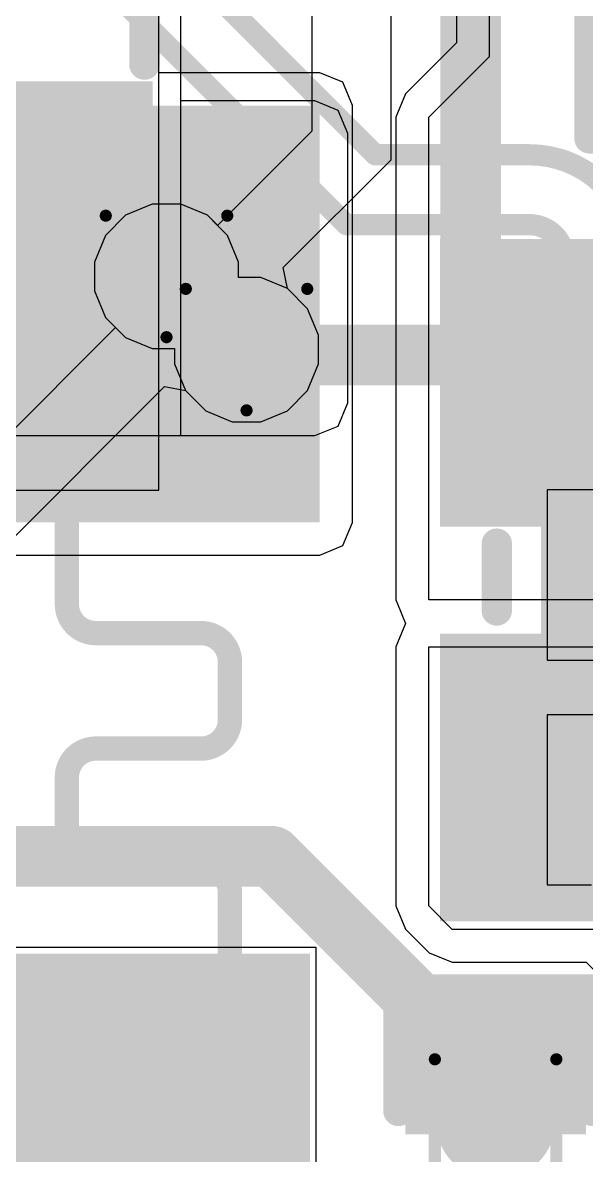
# Model space of a CAD drawing. Header units: inches. Extents: x -6 to 284, y -12 to 154.
# Drawn here: x 32.189 to 34.547, y 3.397 to 8.132 of the extents above; entities that cross this region are included whole.
import ezdxf

# ---------------------------------------------------------------- set-up
doc = ezdxf.new("R2010")
doc.units = ezdxf.units.IN
for name, color, linetype in [('Bottom Layer', 5, 'Continuous'), ('Bottom Overlay', 54, 'Continuous'), ('Bottom Paste', 16, 'Continuous'), ('Bottom Solder', 6, 'Continuous'), ('Drill Drawing', 1, 'Continuous'), ('GND-1', 16, 'Continuous'), ('GND-2', 90, 'Continuous'), ('GND-3', 216, 'Continuous'), ('GND-4', 54, 'Continuous'), ('PWR-1', 156, 'Continuous'), ('PWR-2', 130, 'Continuous'), ('Signal L1', 76, 'Continuous'), ('Signal L2', 6, 'Continuous'), ('Top Layer', 1, 'Continuous'), ('Top Overlay', 2, 'Continuous'), ('Top Paste', 8, 'Continuous'), ('Top Solder', 216, 'Continuous'), ('Via Holes', 16, 'Continuous')]:
    doc.layers.add(name, color=color, linetype=linetype)

# ---------------------------------------------------------------- blocks, each defined once
blk = doc.blocks.new('SMD3215_2P_B_124')
at = {"layer": 'Bottom Layer'}
for points in [[(-1.75, 0.9), (-0.75, 0.9), (-0.75, -0.9), (-1.75, -0.9)], [(0.75, 0.9), (1.75, 0.9), (1.75, -0.9), (0.75, -0.9)]]:
    blk.add_hatch(color=5, dxfattribs=at).paths.add_polyline_path(points)
at = {"layer": 'Bottom Paste'}
for points in [[(-1.75, 0.9), (-0.75, 0.9), (-0.75, -0.9), (-1.75, -0.9)], [(0.75, 0.9), (1.75, 0.9), (1.75, -0.9), (0.75, -0.9)]]:
    blk.add_hatch(color=16, dxfattribs=at).paths.add_polyline_path(points)
at = {"layer": 'Bottom Solder'}
for points in [[(-1.8516, 1.0016), (-0.6484, 1.0016), (-0.6484, -1.0016), (-1.8516, -1.0016)], [(0.6484, 1.0016), (1.8516, 1.0016), (1.8516, -1.0016), (0.6484, -1.0016)]]:
    blk.add_hatch(color=6, dxfattribs=at).paths.add_polyline_path(points)
at = {"layer": 'Bottom Overlay'}
for points in [[(-0.5588, 0.8128, 0.127, 0.127, 0), (0.5588, 0.8128, 0.127, 0.127, 0)], [(-0.5588, -0.8128, 0.127, 0.127, 0), (0.5588, -0.8128, 0.127, 0.127, 0)]]:
    blk.add_lwpolyline(points, format="xyseb", dxfattribs=at)
for points in [[(-0.5905, 0.8128, 0.0635, 0.0635, 1), (-0.5271, 0.8128, 0.0635, 0.0635, 1)], [(0.5271, 0.8128, 0.0635, 0.0635, 1), (0.5905, 0.8128, 0.0635, 0.0635, 1)], [(-0.5905, -0.8128, 0.0635, 0.0635, 1), (-0.5271, -0.8128, 0.0635, 0.0635, 1)], [(0.5271, -0.8128, 0.0635, 0.0635, 1), (0.5905, -0.8128, 0.0635, 0.0635, 1)]]:
    blk.add_lwpolyline(points, format="xyseb", close=True, dxfattribs=at)
blk = doc.blocks.new('AP6275S__125')
at = {"layer": 'Top Layer'}
blk.add_hatch(color=1, dxfattribs=at).paths.add_polyline_path([(6.1, -5.6275), (6.1, -6.7525), (5.6, -6.7525), (5.6, -5.6275)])
at = {"layer": 'Top Paste'}
blk.add_hatch(color=8, dxfattribs=at).paths.add_polyline_path([(6.1, -5.6275), (6.1, -6.7525), (5.6, -6.7525), (5.6, -5.6275)])
at = {"layer": 'Top Solder'}
blk.add_hatch(color=216, dxfattribs=at).paths.add_polyline_path([(6.2016, -5.5259), (6.2016, -6.8541), (5.4984, -6.8541), (5.4984, -5.5259)])
at = {"layer": 'Top Overlay'}
for points in [[(7.5184, -6.5532, 0.254, 0.254, 0), (7.5184, -4.9784, 0.254, 0.254, 0)], [(6.4008, -6.5532, 0.254, 0.254, 0), (7.5184, -6.5532, 0.254, 0.254, 0)]]:
    blk.add_lwpolyline(points, format="xyseb", dxfattribs=at)
for points in [[(6.3373, -6.5532, 0.127, 0.127, 1), (6.4643, -6.5532, 0.127, 0.127, 1)], [(7.4549, -6.5532, 0.127, 0.127, 1), (7.5819, -6.5532, 0.127, 0.127, 1)], [(7.4549, -6.5532, 0.127, 0.127, 1), (7.5819, -6.5532, 0.127, 0.127, 1)]]:
    blk.add_lwpolyline(points, format="xyseb", close=True, dxfattribs=at)
blk = doc.blocks.new('R___0402_232')
at = {"layer": 'Top Layer'}
for points in [[(-0.6985, -0.3175), (-0.6985, 0.3175), (-0.2413, 0.3175), (-0.2413, -0.3175)], [(0.2413, -0.3175), (0.2413, 0.3175), (0.6985, 0.3175), (0.6985, -0.3175)]]:
    blk.add_hatch(color=1, dxfattribs=at).paths.add_polyline_path(points)
at = {"layer": 'Top Paste'}
for points in [[(-0.6985, -0.3175), (-0.6985, 0.3175), (-0.2413, 0.3175), (-0.2413, -0.3175)], [(0.2413, -0.3175), (0.2413, 0.3175), (0.6985, 0.3175), (0.6985, -0.3175)]]:
    blk.add_hatch(color=8, dxfattribs=at).paths.add_polyline_path(points)
at = {"layer": 'Top Solder'}
for points in [[(-0.7535, -0.3725), (-0.7535, 0.3725), (-0.1863, 0.3725), (-0.1863, -0.3725)], [(0.1863, -0.3725), (0.1863, 0.3725), (0.7535, 0.3725), (0.7535, -0.3725)]]:
    blk.add_hatch(color=216, dxfattribs=at).paths.add_polyline_path(points)
at = {"layer": 'Top Overlay'}
for points in [[(-0.7874, 0.4064, 0.127, 0.127, 0), (0.7874, 0.4064, 0.127, 0.127, 0)], [(-0.7874, 0.4064, 0.127, 0.127, 0), (-0.7874, -0.4064, 0.127, 0.127, 0)], [(0.7874, 0.4064, 0.127, 0.127, 0), (0.7874, -0.4064, 0.127, 0.127, 0)], [(-0.7874, -0.4064, 0.127, 0.127, 0), (0.7874, -0.4064, 0.127, 0.127, 0)], [(-0.8128, -0.4318, 0.00323, 0.00323, 0), (0.8128, -0.4318, 0.00323, 0.00323, 0)]]:
    blk.add_lwpolyline(points, format="xyseb", dxfattribs=at)
for points in [[(-0.8191, 0.4064, 0.0635, 0.0635, 1), (-0.7556, 0.4064, 0.0635, 0.0635, 1)], [(-0.8191, 0.4064, 0.0635, 0.0635, 1), (-0.7556, 0.4064, 0.0635, 0.0635, 1)], [(0.7556, 0.4064, 0.0635, 0.0635, 1), (0.8191, 0.4064, 0.0635, 0.0635, 1)], [(0.7556, 0.4064, 0.0635, 0.0635, 1), (0.8191, 0.4064, 0.0635, 0.0635, 1)], [(-0.8191, -0.4064, 0.0635, 0.0635, 1), (-0.7556, -0.4064, 0.0635, 0.0635, 1)], [(-0.8191, -0.4064, 0.0635, 0.0635, 1), (-0.7556, -0.4064, 0.0635, 0.0635, 1)], [(0.7556, -0.4064, 0.0635, 0.0635, 1), (0.8191, -0.4064, 0.0635, 0.0635, 1)], [(0.7556, -0.4064, 0.0635, 0.0635, 1), (0.8191, -0.4064, 0.0635, 0.0635, 1)], [(-0.8136, -0.4318, 0.00161, 0.00161, 1), (-0.812, -0.4318, 0.00161, 0.00161, 1)], [(0.812, -0.4318, 0.00161, 0.00161, 1), (0.8136, -0.4318, 0.00161, 0.00161, 1)]]:
    blk.add_lwpolyline(points, format="xyseb", close=True, dxfattribs=at)
blk = doc.blocks.new('IND_0806_B_244')
at = {"layer": 'Bottom Layer'}
for points in [[(-1.325, 1), (-0.325, 1), (-0.325, -1), (-1.325, -1)], [(0.325, 1), (1.325, 1), (1.325, -1), (0.325, -1)]]:
    blk.add_hatch(color=5, dxfattribs=at).paths.add_polyline_path(points)
at = {"layer": 'Bottom Paste'}
for points in [[(-1.325, 1), (-0.325, 1), (-0.325, -1), (-1.325, -1)], [(0.325, 1), (1.325, 1), (1.325, -1), (0.325, -1)]]:
    blk.add_hatch(color=16, dxfattribs=at).paths.add_polyline_path(points)
at = {"layer": 'Bottom Solder'}
for points in [[(-1.4266, 1.1016), (-0.2234, 1.1016), (-0.2234, -1.1016), (-1.4266, -1.1016)], [(0.2234, 1.1016), (1.4266, 1.1016), (1.4266, -1.1016), (0.2234, -1.1016)]]:
    blk.add_hatch(color=6, dxfattribs=at).paths.add_polyline_path(points)
at = {"layer": 'Bottom Overlay'}
for points in [[(-0.127, 0.8636, 0.127, 0.127, 0), (0.1524, 0.8636, 0.127, 0.127, 0)], [(-0.127, -0.8636, 0.127, 0.127, 0), (0.1524, -0.8636, 0.127, 0.127, 0)]]:
    blk.add_lwpolyline(points, format="xyseb", dxfattribs=at)
for points in [[(-0.1588, 0.8636, 0.0635, 0.0635, 1), (-0.0952, 0.8636, 0.0635, 0.0635, 1)], [(0.1206, 0.8636, 0.0635, 0.0635, 1), (0.1842, 0.8636, 0.0635, 0.0635, 1)], [(-0.1588, -0.8636, 0.0635, 0.0635, 1), (-0.0952, -0.8636, 0.0635, 0.0635, 1)], [(0.1206, -0.8636, 0.0635, 0.0635, 1), (0.1842, -0.8636, 0.0635, 0.0635, 1)]]:
    blk.add_lwpolyline(points, format="xyseb", close=True, dxfattribs=at)
blk = doc.blocks.new('I________1008_B_248')
at = {"layer": 'Bottom Layer'}
for points in [[(-1.25, 1), (-0.4, 1), (-0.4, -1), (-1.25, -1)], [(0.4, 1), (1.25, 1), (1.25, -1), (0.4, -1)]]:
    blk.add_hatch(color=5, dxfattribs=at).paths.add_polyline_path(points)
at = {"layer": 'Bottom Paste'}
for points in [[(-1.25, 1), (-0.4, 1), (-0.4, -1), (-1.25, -1)], [(0.4, 1), (1.25, 1), (1.25, -1), (0.4, -1)]]:
    blk.add_hatch(color=16, dxfattribs=at).paths.add_polyline_path(points)
at = {"layer": 'Bottom Solder'}
for points in [[(-1.3516, 1.1016), (-0.2984, 1.1016), (-0.2984, -1.1016), (-1.3516, -1.1016)], [(0.2984, 1.1016), (1.3516, 1.1016), (1.3516, -1.1016), (0.2984, -1.1016)]]:
    blk.add_hatch(color=6, dxfattribs=at).paths.add_polyline_path(points)
at = {"layer": 'Bottom Overlay'}
for points in [[(-0.2286, 1.0668, 0.127, 0.127, 0), (0.2286, 1.0668, 0.127, 0.127, 0)], [(-0.2286, -1.0668, 0.127, 0.127, 0), (0.2286, -1.0668, 0.127, 0.127, 0)]]:
    blk.add_lwpolyline(points, format="xyseb", dxfattribs=at)
for points in [[(-0.2604, 1.0668, 0.0635, 0.0635, 1), (-0.1968, 1.0668, 0.0635, 0.0635, 1)], [(0.1968, 1.0668, 0.0635, 0.0635, 1), (0.2604, 1.0668, 0.0635, 0.0635, 1)], [(-0.2604, -1.0668, 0.0635, 0.0635, 1), (-0.1968, -1.0668, 0.0635, 0.0635, 1)], [(0.1968, -1.0668, 0.0635, 0.0635, 1), (0.2604, -1.0668, 0.0635, 0.0635, 1)]]:
    blk.add_lwpolyline(points, format="xyseb", close=True, dxfattribs=at)
blk = doc.blocks.new('C___0603_B_430')
at = {"layer": 'Bottom Layer'}
for points in [[(-1.143, -0.4445), (-1.143, 0.4445), (-0.381, 0.4445), (-0.381, -0.4445)], [(0.381, -0.4445), (0.381, 0.4445), (1.143, 0.4445), (1.143, -0.4445)]]:
    blk.add_hatch(color=5, dxfattribs=at).paths.add_polyline_path(points)
at = {"layer": 'Bottom Paste'}
for points in [[(-1.143, -0.4445), (-1.143, 0.4445), (-0.381, 0.4445), (-0.381, -0.4445)], [(0.381, -0.4445), (0.381, 0.4445), (1.143, 0.4445), (1.143, -0.4445)]]:
    blk.add_hatch(color=16, dxfattribs=at).paths.add_polyline_path(points)
at = {"layer": 'Bottom Solder'}
for points in [[(-1.203, -0.5045), (-1.203, 0.5045), (-0.321, 0.5045), (-0.321, -0.5045)], [(0.321, -0.5045), (0.321, 0.5045), (1.203, 0.5045), (1.203, -0.5045)]]:
    blk.add_hatch(color=6, dxfattribs=at).paths.add_polyline_path(points)
at = {"layer": 'Bottom Overlay'}
for points in [[(-1.2446, 0.5334, 0.127, 0.127, 0), (-1.2446, -0.5334, 0.127, 0.127, 0)], [(-0.4572, 0.5334, 0.127, 0.127, 0), (-1.2446, 0.5334, 0.127, 0.127, 0)], [(1.2446, 0.5334, 0.127, 0.127, 0), (0.4572, 0.5334, 0.127, 0.127, 0)], [(1.2446, 0.5334, 0.127, 0.127, 0), (1.2446, -0.5334, 0.127, 0.127, 0)], [(-0.4572, -0.5334, 0.127, 0.127, 0), (-1.2446, -0.5334, 0.127, 0.127, 0)], [(1.2446, -0.5334, 0.127, 0.127, 0), (0.4572, -0.5334, 0.127, 0.127, 0)]]:
    blk.add_lwpolyline(points, format="xyseb", dxfattribs=at)
for points in [[(-1.2764, 0.5334, 0.0635, 0.0635, 1), (-1.2128, 0.5334, 0.0635, 0.0635, 1)], [(-1.2764, 0.5334, 0.0635, 0.0635, 1), (-1.2128, 0.5334, 0.0635, 0.0635, 1)], [(-0.4889, 0.5334, 0.0635, 0.0635, 1), (-0.4254, 0.5334, 0.0635, 0.0635, 1)], [(0.4254, 0.5334, 0.0635, 0.0635, 1), (0.4889, 0.5334, 0.0635, 0.0635, 1)], [(1.2128, 0.5334, 0.0635, 0.0635, 1), (1.2764, 0.5334, 0.0635, 0.0635, 1)], [(1.2128, 0.5334, 0.0635, 0.0635, 1), (1.2764, 0.5334, 0.0635, 0.0635, 1)], [(-1.2764, -0.5334, 0.0635, 0.0635, 1), (-1.2128, -0.5334, 0.0635, 0.0635, 1)], [(-1.2764, -0.5334, 0.0635, 0.0635, 1), (-1.2128, -0.5334, 0.0635, 0.0635, 1)], [(-0.4889, -0.5334, 0.0635, 0.0635, 1), (-0.4254, -0.5334, 0.0635, 0.0635, 1)], [(0.4254, -0.5334, 0.0635, 0.0635, 1), (0.4889, -0.5334, 0.0635, 0.0635, 1)], [(1.2128, -0.5334, 0.0635, 0.0635, 1), (1.2764, -0.5334, 0.0635, 0.0635, 1)], [(1.2128, -0.5334, 0.0635, 0.0635, 1), (1.2764, -0.5334, 0.0635, 0.0635, 1)]]:
    blk.add_lwpolyline(points, format="xyseb", close=True, dxfattribs=at)
blk = doc.blocks.new('C___0402_B_462')
at = {"layer": 'Bottom Layer'}
for points in [[(-0.2413, 0.3175), (-0.2413, -0.3175), (-0.6985, -0.3175), (-0.6985, 0.3175)], [(0.6985, 0.3175), (0.6985, -0.3175), (0.2413, -0.3175), (0.2413, 0.3175)]]:
    blk.add_hatch(color=5, dxfattribs=at).paths.add_polyline_path(points)
at = {"layer": 'Bottom Paste'}
for points in [[(-0.2413, 0.3175), (-0.2413, -0.3175), (-0.6985, -0.3175), (-0.6985, 0.3175)], [(0.6985, 0.3175), (0.6985, -0.3175), (0.2413, -0.3175), (0.2413, 0.3175)]]:
    blk.add_hatch(color=16, dxfattribs=at).paths.add_polyline_path(points)
at = {"layer": 'Bottom Solder'}
for points in [[(-0.1813, 0.3775), (-0.1813, -0.3775), (-0.7585, -0.3775), (-0.7585, 0.3775)], [(0.7585, 0.3775), (0.7585, -0.3775), (0.1813, -0.3775), (0.1813, 0.3775)]]:
    blk.add_hatch(color=6, dxfattribs=at).paths.add_polyline_path(points)
at = {"layer": 'Bottom Overlay'}
for points in [[(-0.2794, 0.4064, 0.127, 0.127, 0), (-0.7874, 0.4064, 0.127, 0.127, 0)], [(-0.7874, -0.4064, 0.127, 0.127, 0), (-0.7874, 0.4064, 0.127, 0.127, 0)], [(0.7874, 0.4064, 0.127, 0.127, 0), (0.2794, 0.4064, 0.127, 0.127, 0)], [(0.7874, -0.4064, 0.127, 0.127, 0), (0.7874, 0.4064, 0.127, 0.127, 0)], [(-0.2794, -0.4064, 0.127, 0.127, 0), (-0.7874, -0.4064, 0.127, 0.127, 0)], [(0.7874, -0.4064, 0.127, 0.127, 0), (0.2794, -0.4064, 0.127, 0.127, 0)]]:
    blk.add_lwpolyline(points, format="xyseb", dxfattribs=at)
for points in [[(-0.8191, 0.4064, 0.0635, 0.0635, 1), (-0.7556, 0.4064, 0.0635, 0.0635, 1)], [(-0.8191, 0.4064, 0.0635, 0.0635, 1), (-0.7556, 0.4064, 0.0635, 0.0635, 1)], [(-0.3111, 0.4064, 0.0635, 0.0635, 1), (-0.2477, 0.4064, 0.0635, 0.0635, 1)], [(0.2477, 0.4064, 0.0635, 0.0635, 1), (0.3111, 0.4064, 0.0635, 0.0635, 1)], [(0.7556, 0.4064, 0.0635, 0.0635, 1), (0.8191, 0.4064, 0.0635, 0.0635, 1)], [(0.7556, 0.4064, 0.0635, 0.0635, 1), (0.8191, 0.4064, 0.0635, 0.0635, 1)], [(-0.8191, -0.4064, 0.0635, 0.0635, 1), (-0.7556, -0.4064, 0.0635, 0.0635, 1)], [(-0.8191, -0.4064, 0.0635, 0.0635, 1), (-0.7556, -0.4064, 0.0635, 0.0635, 1)], [(-0.3111, -0.4064, 0.0635, 0.0635, 1), (-0.2477, -0.4064, 0.0635, 0.0635, 1)], [(0.2477, -0.4064, 0.0635, 0.0635, 1), (0.3111, -0.4064, 0.0635, 0.0635, 1)], [(0.7556, -0.4064, 0.0635, 0.0635, 1), (0.8191, -0.4064, 0.0635, 0.0635, 1)], [(0.7556, -0.4064, 0.0635, 0.0635, 1), (0.8191, -0.4064, 0.0635, 0.0635, 1)]]:
    blk.add_lwpolyline(points, format="xyseb", close=True, dxfattribs=at)

msp = doc.modelspace()

# ---------------------------------------------------------------- hatches: boundary and pattern name
at = {"layer": 'Bottom Layer'}
for points in [[(30.6321, 6.9349), (32.7921, 6.9349), (32.7921, 7.7849), (30.6321, 7.7849)], [(30.6321, 6.0425), (33.4319, 6.0425), (33.4319, 7.7849), (30.6321, 7.7849)]]:
    msp.add_hatch(color=5, dxfattribs=at).paths.add_polyline_path(points)
h = msp.add_hatch(color=5, dxfattribs=at)
edge = h.paths.add_edge_path()
edge.add_arc((32.7912, 7.0706), 0.2, 0, 360)
h = msp.add_hatch(color=5, dxfattribs=at)
edge = h.paths.add_edge_path()
edge.add_arc((33.1259, 6.7646), 0.2, 0, 360)
h = msp.add_hatch(color=5, dxfattribs=at)
edge = h.paths.add_edge_path()
edge.add_arc((34.1677, 3.544), 0.15, 0, 360)
at = {"layer": 'Bottom Solder'}
h = msp.add_hatch(color=6, dxfattribs=at)
edge = h.paths.add_edge_path()
edge.add_arc((34.1677, 3.544), 0.2516, 0, 360)
at = {"layer": 'GND-1'}
h = msp.add_hatch(color=16, dxfattribs=at)
edge = h.paths.add_edge_path()
edge.add_arc((32.7912, 7.0706), 0.2, 0, 360)
h = msp.add_hatch(color=16, dxfattribs=at)
edge = h.paths.add_edge_path()
edge.add_arc((33.1259, 6.7646), 0.2, 0, 360)
at = {"layer": 'GND-2'}
h = msp.add_hatch(color=90, dxfattribs=at)
edge = h.paths.add_edge_path()
edge.add_arc((32.7912, 7.0706), 0.2, 0, 360)
h = msp.add_hatch(color=90, dxfattribs=at)
edge = h.paths.add_edge_path()
edge.add_arc((33.1259, 6.7646), 0.2, 0, 360)
at = {"layer": 'GND-3'}
h = msp.add_hatch(color=216, dxfattribs=at)
edge = h.paths.add_edge_path()
edge.add_arc((32.7912, 7.0706), 0.2, 0, 360)
h = msp.add_hatch(color=216, dxfattribs=at)
edge = h.paths.add_edge_path()
edge.add_arc((33.1259, 6.7646), 0.2, 0, 360)
at = {"layer": 'GND-4'}
h = msp.add_hatch(color=54, dxfattribs=at)
edge = h.paths.add_edge_path()
edge.add_arc((32.7912, 7.0706), 0.2, 0, 360)
h = msp.add_hatch(color=54, dxfattribs=at)
edge = h.paths.add_edge_path()
edge.add_arc((33.1259, 6.7646), 0.2, 0, 360)
h = msp.add_hatch(color=54, dxfattribs=at)
edge = h.paths.add_edge_path()
edge.add_arc((34.1677, 3.544), 0.15, 0, 360)
at = {"layer": 'PWR-1'}
h = msp.add_hatch(color=156, dxfattribs=at)
edge = h.paths.add_edge_path()
edge.add_arc((32.7912, 7.0706), 0.2, 0, 360)
h = msp.add_hatch(color=156, dxfattribs=at)
edge = h.paths.add_edge_path()
edge.add_arc((33.1259, 6.7646), 0.2, 0, 360)
at = {"layer": 'PWR-2'}
h = msp.add_hatch(color=130, dxfattribs=at)
edge = h.paths.add_edge_path()
edge.add_arc((32.7912, 7.0706), 0.2, 0, 360)
h = msp.add_hatch(color=130, dxfattribs=at)
edge = h.paths.add_edge_path()
edge.add_arc((33.1259, 6.7646), 0.2, 0, 360)
at = {"layer": 'Signal L1'}
h = msp.add_hatch(color=76, dxfattribs=at)
edge = h.paths.add_edge_path()
edge.add_arc((32.7912, 7.0706), 0.2, 0, 360)
h = msp.add_hatch(color=76, dxfattribs=at)
edge = h.paths.add_edge_path()
edge.add_arc((33.1259, 6.7646), 0.2, 0, 360)
at = {"layer": 'Signal L2'}
h = msp.add_hatch(color=6, dxfattribs=at)
edge = h.paths.add_edge_path()
edge.add_arc((32.7912, 7.0706), 0.2, 0, 360)
h = msp.add_hatch(color=6, dxfattribs=at)
edge = h.paths.add_edge_path()
edge.add_arc((33.1259, 6.7646), 0.2, 0, 360)
h = msp.add_hatch(color=6, dxfattribs=at)
edge = h.paths.add_edge_path()
edge.add_arc((34.1677, 3.544), 0.15, 0, 360)
at = {"layer": 'Top Layer'}
msp.add_hatch(color=1, dxfattribs=at).paths.add_polyline_path([(32.1454, 6.5426), (33.412, 6.5426), (33.412, 7.6676), (32.1454, 7.6676)])
h = msp.add_hatch(color=1, dxfattribs=at)
edge = h.paths.add_edge_path()
edge.add_arc((32.7912, 7.0706), 0.2, 0, 360)
h = msp.add_hatch(color=1, dxfattribs=at)
edge = h.paths.add_edge_path()
edge.add_arc((33.1259, 6.7646), 0.2, 0, 360)
at = {"layer": 'Via Holes'}
h = msp.add_hatch(color=7, dxfattribs=at)
edge = h.paths.add_edge_path()
edge.add_arc((32.7912, 7.0706), 0.1, 0, 360)
h = msp.add_hatch(color=7, dxfattribs=at)
edge = h.paths.add_edge_path()
edge.add_arc((33.1259, 6.7646), 0.1, 0, 360)
h = msp.add_hatch(color=7, dxfattribs=at)
edge = h.paths.add_edge_path()
edge.add_arc((34.1677, 3.544), 0.075, 0, 360)

# ---------------------------------------------------------------- linework, layer by layer
at = {"layer": 'Bottom Layer'}
for p, q in [((34.0048, 10.7873), (34.0048, 8.0472)), ((34.1423, 7.9903), (34.1423, 10.7873)), ((32.7591, 6.1772), (32.7591, 10.7059)), ((32.7591, 7.9224), (32.7591, 8.3715)), ((34.0048, 8.0472), (33.7911, 7.8335)), ((33.8883, 7.7363), (34.1423, 7.9903)), ((33.4319, 7.9224), (32.7591, 7.9224)), ((33.5291, 7.8821), (33.4319, 7.9224)), ((33.5693, 7.7849), (33.5291, 7.8821)), ((33.7911, 7.8335), (33.7508, 7.7363)), ((33.5693, 6.0425), (33.5693, 7.7849)), ((33.7508, 7.7363), (33.7508, 7.7363)), ((33.7508, 7.7363), (33.7508, 5.7181)), ((33.8883, 5.7181), (33.8883, 7.7363)), ((24.9546, 6.1772), (32.7591, 6.1772)), ((33.5291, 5.9453), (33.5693, 6.0425)), ((33.4319, 5.9051), (33.5291, 5.9453)), ((30.6321, 5.9051), (33.4319, 5.9051)), ((33.7508, 5.7181), (33.7573, 5.7023)), ((33.7573, 5.7023), (33.7909, 5.6204)), ((36.0313, 5.7181), (33.8883, 5.7181)), ((33.7909, 5.6204), (33.7573, 5.5386)), ((33.7573, 5.5386), (33.7508, 5.5228)), ((33.7508, 5.5228), (33.7508, 4.4392)), ((33.8883, 4.4392), (33.8883, 5.5228)), ((33.8883, 5.5228), (36.0313, 5.5228)), ((33.7508, 4.4392), (33.7508, 4.4392)), ((33.7508, 4.4392), (33.7911, 4.342)), ((33.9866, 4.3409), (33.8883, 4.4392)), ((33.7911, 4.342), (33.7911, 4.342)), ((33.7911, 4.342), (33.8894, 4.2437)), ((34.6032, 4.3409), (33.9866, 4.3409)), ((33.4167, 4.2653), (31.3627, 4.2653)), ((33.4167, 3.029), (33.4167, 4.2653)), ((33.8894, 4.2437), (33.9866, 4.2034)), ((33.9866, 4.2034), (33.9866, 4.2034)), ((33.9866, 4.2034), (34.5462, 4.2034)), ((34.5462, 4.2034), (34.7211, 4.0285))]:
    msp.add_line(p, q, dxfattribs=at)
for points in [[(32.0593, 7.3599, 0.1778, 0.1778, 0), (32.3954, 7.0238, 0.1778, 0.1778, 0)], [(31.3915, 4.6462, 0.254, 0.254, 0), (33.2329, 4.6462, 0.254, 0.254, 0)], [(33.2329, 4.6462, 0.254, 0.254, 0), (34.0049, 3.8742, 0.254, 0.254, 0)], [(34.0049, 3.8742, 0.254, 0.254, 0), (34.1677, 3.7726, 0.254, 0.254, 0)], [(32.3897, 3.0734, 0.1778, 0.1778, 0), (32.3897, 3.6256, 0.1778, 0.1778, 0)]]:
    msp.add_lwpolyline(points, format="xyseb", dxfattribs=at)
for points in [[(32.351, 7.0238, 0.0889, 0.0889, 1), (32.4399, 7.0238, 0.0889, 0.0889, 1)], [(33.1694, 4.6462, 0.127, 0.127, 1), (33.2964, 4.6462, 0.127, 0.127, 1)], [(33.1694, 4.6462, 0.127, 0.127, 1), (33.2964, 4.6462, 0.127, 0.127, 1)], [(33.9414, 3.8742, 0.127, 0.127, 1), (34.0684, 3.8742, 0.127, 0.127, 1)], [(33.9414, 3.8742, 0.127, 0.127, 1), (34.0684, 3.8742, 0.127, 0.127, 1)], [(34.1042, 3.7726, 0.127, 0.127, 1), (34.2312, 3.7726, 0.127, 0.127, 1)], [(32.3452, 3.6256, 0.0889, 0.0889, 1), (32.4341, 3.6256, 0.0889, 0.0889, 1)]]:
    msp.add_lwpolyline(points, format="xyseb", close=True, dxfattribs=at)
at = {"layer": 'Drill Drawing'}
for points in [[(32.5372, 7.3246, 0.0508, 0.0508, 0), (33.0452, 7.3246, 0.0508, 0.0508, 0)], [(32.5372, 7.3246, 0.0508, 0.0508, 0), (32.7912, 6.8166, 0.0508, 0.0508, 0)], [(32.7912, 6.8166, 0.0508, 0.0508, 0), (33.0452, 7.3246, 0.0508, 0.0508, 0)], [(32.8719, 7.0186, 0.0508, 0.0508, 0), (33.3799, 7.0186, 0.0508, 0.0508, 0)], [(32.8719, 7.0186, 0.0508, 0.0508, 0), (33.1259, 6.5106, 0.0508, 0.0508, 0)], [(33.1259, 6.5106, 0.0508, 0.0508, 0), (33.3799, 7.0186, 0.0508, 0.0508, 0)], [(33.9137, 3.798, 0.0508, 0.0508, 0), (34.4217, 3.798, 0.0508, 0.0508, 0)], [(33.9137, 3.29, 0.0508, 0.0508, 0), (33.9137, 3.798, 0.0508, 0.0508, 0)], [(34.4217, 3.29, 0.0508, 0.0508, 0), (34.4217, 3.798, 0.0508, 0.0508, 0)]]:
    msp.add_lwpolyline(points, format="xyseb", dxfattribs=at)
for points in [[(32.5245, 7.3246, 0.0254, 0.0254, 1), (32.5499, 7.3246, 0.0254, 0.0254, 1)], [(32.5245, 7.3246, 0.0254, 0.0254, 1), (32.5499, 7.3246, 0.0254, 0.0254, 1)], [(33.0325, 7.3246, 0.0254, 0.0254, 1), (33.0579, 7.3246, 0.0254, 0.0254, 1)], [(33.0325, 7.3246, 0.0254, 0.0254, 1), (33.0579, 7.3246, 0.0254, 0.0254, 1)], [(32.8592, 7.0186, 0.0254, 0.0254, 1), (32.8846, 7.0186, 0.0254, 0.0254, 1)], [(32.8592, 7.0186, 0.0254, 0.0254, 1), (32.8846, 7.0186, 0.0254, 0.0254, 1)], [(33.3672, 7.0186, 0.0254, 0.0254, 1), (33.3926, 7.0186, 0.0254, 0.0254, 1)], [(33.3672, 7.0186, 0.0254, 0.0254, 1), (33.3926, 7.0186, 0.0254, 0.0254, 1)], [(32.7785, 6.8166, 0.0254, 0.0254, 1), (32.8039, 6.8166, 0.0254, 0.0254, 1)], [(32.7785, 6.8166, 0.0254, 0.0254, 1), (32.8039, 6.8166, 0.0254, 0.0254, 1)], [(33.1132, 6.5106, 0.0254, 0.0254, 1), (33.1386, 6.5106, 0.0254, 0.0254, 1)], [(33.1132, 6.5106, 0.0254, 0.0254, 1), (33.1386, 6.5106, 0.0254, 0.0254, 1)], [(33.901, 3.798, 0.0254, 0.0254, 1), (33.9264, 3.798, 0.0254, 0.0254, 1)], [(33.901, 3.798, 0.0254, 0.0254, 1), (33.9264, 3.798, 0.0254, 0.0254, 1)], [(34.409, 3.798, 0.0254, 0.0254, 1), (34.4344, 3.798, 0.0254, 0.0254, 1)], [(34.409, 3.798, 0.0254, 0.0254, 1), (34.4344, 3.798, 0.0254, 0.0254, 1)]]:
    msp.add_lwpolyline(points, format="xyseb", close=True, dxfattribs=at)
at = {"layer": 'GND-1'}
for p, q in [((32.7312, 7.3722), (32.6203, 7.3263)), ((32.8512, 7.3722), (32.7312, 7.3722)), ((32.962, 7.3263), (32.8512, 7.3722)), ((32.6203, 7.3263), (32.5355, 7.2414)), ((33.0469, 7.2414), (32.962, 7.3263)), ((32.5355, 7.2414), (32.4896, 7.1306)), ((33.0928, 7.1306), (33.0469, 7.2414)), ((32.4896, 7.1306), (32.4896, 7.0106)), ((33.0928, 7.0662), (33.0928, 7.1306)), ((33.1859, 7.0662), (33.0928, 7.0662)), ((33.2968, 7.0203), (33.1859, 7.0662)), ((32.4896, 7.0106), (32.5355, 6.8997)), ((33.3816, 6.9355), (33.2968, 7.0203)), ((33.4275, 6.8246), (33.3816, 6.9355)), ((32.5355, 6.8997), (32.6203, 6.8149)), ((33.4275, 6.7047), (33.4275, 6.8246)), ((32.6203, 6.8149), (32.7312, 6.769)), ((32.7312, 6.769), (32.8243, 6.769)), ((32.8243, 6.769), (32.8243, 6.7047)), ((32.8243, 6.7047), (32.8703, 6.5938)), ((33.3816, 6.5938), (33.4275, 6.7047)), ((32.8703, 6.5938), (32.9551, 6.509)), ((33.2968, 6.509), (33.3816, 6.5938)), ((32.9551, 6.509), (33.0659, 6.4631)), ((33.1859, 6.4631), (33.2968, 6.509)), ((33.0659, 6.4631), (33.1859, 6.4631))]:
    msp.add_line(p, q, dxfattribs=at)
at = {"layer": 'GND-2'}
for p, q in [((32.7312, 7.3722), (32.6203, 7.3263)), ((32.8512, 7.3722), (32.7312, 7.3722)), ((32.962, 7.3263), (32.8512, 7.3722)), ((32.6203, 7.3263), (32.5355, 7.2414)), ((33.0469, 7.2414), (32.962, 7.3263)), ((32.5355, 7.2414), (32.4896, 7.1306)), ((33.0928, 7.1306), (33.0469, 7.2414)), ((32.4896, 7.1306), (32.4896, 7.0106)), ((33.0928, 7.0662), (33.0928, 7.1306)), ((33.1859, 7.0662), (33.0928, 7.0662)), ((33.2968, 7.0203), (33.1859, 7.0662)), ((32.4896, 7.0106), (32.5355, 6.8997)), ((33.3816, 6.9355), (33.2968, 7.0203)), ((33.4275, 6.8246), (33.3816, 6.9355)), ((32.5355, 6.8997), (32.6203, 6.8149)), ((33.4275, 6.7047), (33.4275, 6.8246)), ((32.6203, 6.8149), (32.7312, 6.769)), ((32.7312, 6.769), (32.8243, 6.769)), ((32.8243, 6.769), (32.8243, 6.7047)), ((32.8243, 6.7047), (32.8703, 6.5938)), ((33.3816, 6.5938), (33.4275, 6.7047)), ((32.8703, 6.5938), (32.9551, 6.509)), ((33.2968, 6.509), (33.3816, 6.5938)), ((32.9551, 6.509), (33.0659, 6.4631)), ((33.1859, 6.4631), (33.2968, 6.509)), ((33.0659, 6.4631), (33.1859, 6.4631))]:
    msp.add_line(p, q, dxfattribs=at)
at = {"layer": 'GND-3'}
for p, q in [((32.7312, 7.3722), (32.6203, 7.3263)), ((32.8512, 7.3722), (32.7312, 7.3722)), ((32.962, 7.3263), (32.8512, 7.3722)), ((32.6203, 7.3263), (32.5355, 7.2414)), ((33.0469, 7.2414), (32.962, 7.3263)), ((32.5355, 7.2414), (32.4896, 7.1306)), ((33.0928, 7.1306), (33.0469, 7.2414)), ((32.4896, 7.1306), (32.4896, 7.0106)), ((33.0928, 7.0662), (33.0928, 7.1306)), ((33.1859, 7.0662), (33.0928, 7.0662)), ((33.2968, 7.0203), (33.1859, 7.0662)), ((32.4896, 7.0106), (32.5355, 6.8997)), ((33.3816, 6.9355), (33.2968, 7.0203)), ((33.4275, 6.8246), (33.3816, 6.9355)), ((32.5355, 6.8997), (32.6203, 6.8149)), ((33.4275, 6.7047), (33.4275, 6.8246)), ((32.6203, 6.8149), (32.7312, 6.769)), ((32.7312, 6.769), (32.8243, 6.769)), ((32.8243, 6.769), (32.8243, 6.7047)), ((32.8243, 6.7047), (32.8703, 6.5938)), ((33.3816, 6.5938), (33.4275, 6.7047)), ((32.8703, 6.5938), (32.9551, 6.509)), ((33.2968, 6.509), (33.3816, 6.5938)), ((32.9551, 6.509), (33.0659, 6.4631)), ((33.1859, 6.4631), (33.2968, 6.509)), ((33.0659, 6.4631), (33.1859, 6.4631))]:
    msp.add_line(p, q, dxfattribs=at)
at = {"layer": 'GND-4'}
for p, q in [((32.7312, 7.3722), (32.6203, 7.3263)), ((32.8512, 7.3722), (32.7312, 7.3722)), ((32.962, 7.3263), (32.8512, 7.3722)), ((32.6203, 7.3263), (32.5355, 7.2414)), ((33.0469, 7.2414), (32.962, 7.3263)), ((32.5355, 7.2414), (32.4896, 7.1306)), ((33.0928, 7.1306), (33.0469, 7.2414)), ((32.4896, 7.1306), (32.4896, 7.0106)), ((33.0928, 7.0662), (33.0928, 7.1306)), ((33.1859, 7.0662), (33.0928, 7.0662)), ((33.2968, 7.0203), (33.1859, 7.0662)), ((32.4896, 7.0106), (32.5355, 6.8997)), ((33.3816, 6.9355), (33.2968, 7.0203)), ((33.4275, 6.8246), (33.3816, 6.9355)), ((32.5355, 6.8997), (32.6203, 6.8149)), ((33.4275, 6.7047), (33.4275, 6.8246)), ((32.6203, 6.8149), (32.7312, 6.769)), ((32.7312, 6.769), (32.8243, 6.769)), ((32.8243, 6.769), (32.8243, 6.7047)), ((32.8243, 6.7047), (32.8703, 6.5938)), ((33.3816, 6.5938), (33.4275, 6.7047)), ((32.8703, 6.5938), (32.9551, 6.509)), ((33.2968, 6.509), (33.3816, 6.5938)), ((32.9551, 6.509), (33.0659, 6.4631)), ((33.1859, 6.4631), (33.2968, 6.509)), ((33.0659, 6.4631), (33.1859, 6.4631))]:
    msp.add_line(p, q, dxfattribs=at)
at = {"layer": 'PWR-1'}
for p, q in [((33.3991, 19.246), (33.3991, 7.6785)), ((33.7304, 7.5584), (33.7304, 15.291)), ((33.3991, 7.6785), (33.0045, 7.2839)), ((33.2795, 7.1074), (33.7304, 7.5584)), ((32.7312, 7.3722), (32.6203, 7.3263)), ((32.8512, 7.3722), (32.7312, 7.3722)), ((32.962, 7.3263), (32.8512, 7.3722)), ((32.6203, 7.3263), (32.5355, 7.2414)), ((33.0045, 7.2839), (32.962, 7.3263)), ((32.5355, 7.2414), (32.4896, 7.1306)), ((32.4896, 7.1306), (32.4896, 7.0106)), ((33.2968, 7.0203), (33.2795, 7.1074)), ((32.4896, 7.0106), (32.5355, 6.8997)), ((33.3816, 6.9355), (33.2968, 7.0203)), ((33.4275, 6.8246), (33.3816, 6.9355)), ((32.5355, 6.8997), (32.5779, 6.8573)), ((32.5779, 6.8573), (30.085, 4.3644)), ((33.4275, 6.7047), (33.4275, 6.8246)), ((33.3816, 6.5938), (33.4275, 6.7047)), ((30.2011, 4.0291), (32.7831, 6.6111)), ((32.7831, 6.6111), (32.8703, 6.5938)), ((32.8703, 6.5938), (32.9551, 6.509)), ((33.2968, 6.509), (33.3816, 6.5938)), ((32.9551, 6.509), (33.0659, 6.4631)), ((33.1859, 6.4631), (33.2968, 6.509)), ((33.0659, 6.4631), (33.1859, 6.4631))]:
    msp.add_line(p, q, dxfattribs=at)
at = {"layer": 'PWR-2'}
for p, q in [((32.7312, 7.3722), (32.6203, 7.3263)), ((32.8512, 7.3722), (32.7312, 7.3722)), ((32.962, 7.3263), (32.8512, 7.3722)), ((32.6203, 7.3263), (32.5355, 7.2414)), ((33.0469, 7.2414), (32.962, 7.3263)), ((32.5355, 7.2414), (32.4896, 7.1306)), ((33.0928, 7.1306), (33.0469, 7.2414)), ((32.4896, 7.1306), (32.4896, 7.0106)), ((33.0928, 7.0662), (33.0928, 7.1306)), ((33.1859, 7.0662), (33.0928, 7.0662)), ((33.2968, 7.0203), (33.1859, 7.0662)), ((32.4896, 7.0106), (32.5355, 6.8997)), ((33.3816, 6.9355), (33.2968, 7.0203)), ((33.4275, 6.8246), (33.3816, 6.9355)), ((32.5355, 6.8997), (32.6203, 6.8149)), ((33.4275, 6.7047), (33.4275, 6.8246)), ((32.6203, 6.8149), (32.7312, 6.769)), ((32.7312, 6.769), (32.8243, 6.769)), ((32.8243, 6.769), (32.8243, 6.7047)), ((32.8243, 6.7047), (32.8703, 6.5938)), ((33.3816, 6.5938), (33.4275, 6.7047)), ((32.8703, 6.5938), (32.9551, 6.509)), ((33.2968, 6.509), (33.3816, 6.5938)), ((32.9551, 6.509), (33.0659, 6.4631)), ((33.1859, 6.4631), (33.2968, 6.509)), ((33.0659, 6.4631), (33.1859, 6.4631))]:
    msp.add_line(p, q, dxfattribs=at)
at = {"layer": 'Signal L1'}
for points in [[(29.1597, 11.6711, 0.0889, 0.0889, 0), (33.5437, 7.2872, 0.0889, 0.0889, 0)], [(31.7697, 9.4742, 0.0889, 0.0889, 0), (33.6647, 7.5793, 0.0889, 0.0889, 0)], [(30.8992, 8.313, 0.1016, 0.1016, 0), (32.3745, 6.8376, 0.1016, 0.1016, 0)], [(33.6647, 7.5793, 0.0889, 0.0889, 0), (34.3093, 7.5793, 0.0889, 0.0889, 0)], [(34.3093, 7.5793, 0.0889, 0.0889, -0.414214), (34.7475, 7.1411, 0.0889, 0.0889, 0)], [(33.5437, 7.2872, 0.0889, 0.0889, 0), (34.3093, 7.2872, 0.0889, 0.0889, 0)], [(34.3093, 7.2872, 0.0889, 0.0889, -0.414214), (34.4554, 7.1411, 0.0889, 0.0889, 0)], [(34.4554, 6.9112, 0.0889, 0.0889, 0), (34.4554, 7.1411, 0.0889, 0.0889, 0)], [(34.8935, 6.4731, 0.0889, 0.0889, -0.414214), (34.4554, 6.9112, 0.0889, 0.0889, 0)], [(32.3745, 5.7511, 0.1016, 0.1016, 0), (32.3745, 6.8376, 0.1016, 0.1016, 0)], [(32.3745, 5.7002, 0.1016, 0.1016, 0), (32.3745, 5.7511, 0.1016, 0.1016, 0)], [(32.4952, 5.5796, 0.1016, 0.1016, -0.414214), (32.3745, 5.7002, 0.1016, 0.1016, 0)], [(32.4952, 5.5796, 0.1016, 0.1016, 0), (32.9359, 5.5796, 0.1016, 0.1016, 0)], [(32.9359, 5.5796, 0.1016, 0.1016, -0.414214), (33.0566, 5.4589, 0.1016, 0.1016, 0)], [(33.0566, 5.2176, 0.1016, 0.1016, 0), (33.0566, 5.4589, 0.1016, 0.1016, 0)], [(33.0566, 5.2176, 0.1016, 0.1016, -0.414214), (32.9359, 5.097, 0.1016, 0.1016, 0)], [(32.3744, 4.9763, 0.1016, 0.1016, -0.414214), (32.4951, 5.097, 0.1016, 0.1016, 0)], [(32.4951, 5.097, 0.1016, 0.1016, 0), (32.9359, 5.097, 0.1016, 0.1016, 0)], [(32.3744, 4.735, 0.1016, 0.1016, 0), (32.3744, 4.9763, 0.1016, 0.1016, 0)], [(32.4951, 4.6144, 0.1016, 0.1016, -0.414214), (32.3744, 4.735, 0.1016, 0.1016, 0)], [(32.4951, 4.6144, 0.1016, 0.1016, 0), (32.9359, 4.6144, 0.1016, 0.1016, 0)], [(32.9359, 4.6144, 0.1016, 0.1016, -0.414214), (33.0566, 4.4937, 0.1016, 0.1016, 0)], [(33.0566, 4.2524, 0.1016, 0.1016, 0), (33.0566, 4.4937, 0.1016, 0.1016, 0)], [(33.0566, 4.2524, 0.1016, 0.1016, -0.414214), (32.9359, 4.1318, 0.1016, 0.1016, 0)], [(32.3744, 4.0111, 0.1016, 0.1016, -0.414214), (32.4951, 4.1318, 0.1016, 0.1016, 0)], [(32.4951, 4.1318, 0.1016, 0.1016, 0), (32.9359, 4.1318, 0.1016, 0.1016, 0)], [(32.3744, 3.7698, 0.1016, 0.1016, 0), (32.3744, 4.0111, 0.1016, 0.1016, 0)], [(32.4951, 3.6492, 0.1016, 0.1016, -0.414214), (32.3744, 3.7698, 0.1016, 0.1016, 0)], [(32.4951, 3.6492, 0.1016, 0.1016, 0), (32.9359, 3.6492, 0.1016, 0.1016, 0)], [(32.9359, 3.6492, 0.1016, 0.1016, -0.414214), (33.0566, 3.5285, 0.1016, 0.1016, 0)], [(33.0566, 3.2872, 0.1016, 0.1016, 0), (33.0566, 3.5285, 0.1016, 0.1016, 0)]]:
    msp.add_lwpolyline(points, format="xyseb", dxfattribs=at)
for points in [[(33.6424, 7.5793, 0.0445, 0.0445, 1), (33.6869, 7.5793, 0.0445, 0.0445, 1)], [(33.6424, 7.5793, 0.0445, 0.0445, 1), (33.6869, 7.5793, 0.0445, 0.0445, 1)], [(34.2871, 7.5793, 0.0445, 0.0445, 1), (34.3315, 7.5793, 0.0445, 0.0445, 1)], [(34.2871, 7.5793, 0.0445, 0.0445, 1), (34.3315, 7.5793, 0.0445, 0.0445, 1)], [(33.5214, 7.2872, 0.0445, 0.0445, 1), (33.5659, 7.2872, 0.0445, 0.0445, 1)], [(33.5214, 7.2872, 0.0445, 0.0445, 1), (33.5659, 7.2872, 0.0445, 0.0445, 1)], [(34.2871, 7.2872, 0.0445, 0.0445, 1), (34.3315, 7.2872, 0.0445, 0.0445, 1)], [(34.2871, 7.2872, 0.0445, 0.0445, 1), (34.3315, 7.2872, 0.0445, 0.0445, 1)], [(34.4331, 7.1411, 0.0445, 0.0445, 1), (34.4776, 7.1411, 0.0445, 0.0445, 1)], [(34.4331, 7.1411, 0.0445, 0.0445, 1), (34.4776, 7.1411, 0.0445, 0.0445, 1)], [(34.4331, 6.9112, 0.0445, 0.0445, 1), (34.4776, 6.9112, 0.0445, 0.0445, 1)], [(34.4331, 6.9112, 0.0445, 0.0445, 1), (34.4776, 6.9112, 0.0445, 0.0445, 1)], [(32.3491, 6.8376, 0.0508, 0.0508, 1), (32.3999, 6.8376, 0.0508, 0.0508, 1)], [(32.3491, 6.8376, 0.0508, 0.0508, 1), (32.3999, 6.8376, 0.0508, 0.0508, 1)], [(32.3491, 5.7511, 0.0508, 0.0508, 1), (32.3999, 5.7511, 0.0508, 0.0508, 1)], [(32.3491, 5.7511, 0.0508, 0.0508, 1), (32.3999, 5.7511, 0.0508, 0.0508, 1)], [(32.3491, 5.7002, 0.0508, 0.0508, 1), (32.3999, 5.7002, 0.0508, 0.0508, 1)], [(32.3491, 5.7002, 0.0508, 0.0508, 1), (32.3999, 5.7002, 0.0508, 0.0508, 1)], [(32.4698, 5.5796, 0.0508, 0.0508, 1), (32.5206, 5.5796, 0.0508, 0.0508, 1)], [(32.4698, 5.5796, 0.0508, 0.0508, 1), (32.5206, 5.5796, 0.0508, 0.0508, 1)], [(32.9105, 5.5796, 0.0508, 0.0508, 1), (32.9613, 5.5796, 0.0508, 0.0508, 1)], [(32.9105, 5.5796, 0.0508, 0.0508, 1), (32.9613, 5.5796, 0.0508, 0.0508, 1)], [(33.0312, 5.4589, 0.0508, 0.0508, 1), (33.082, 5.4589, 0.0508, 0.0508, 1)], [(33.0312, 5.4589, 0.0508, 0.0508, 1), (33.082, 5.4589, 0.0508, 0.0508, 1)], [(33.0312, 5.2176, 0.0508, 0.0508, 1), (33.082, 5.2176, 0.0508, 0.0508, 1)], [(33.0312, 5.2176, 0.0508, 0.0508, 1), (33.082, 5.2176, 0.0508, 0.0508, 1)], [(32.4697, 5.097, 0.0508, 0.0508, 1), (32.5205, 5.097, 0.0508, 0.0508, 1)], [(32.4697, 5.097, 0.0508, 0.0508, 1), (32.5205, 5.097, 0.0508, 0.0508, 1)], [(32.9105, 5.097, 0.0508, 0.0508, 1), (32.9613, 5.097, 0.0508, 0.0508, 1)], [(32.9105, 5.097, 0.0508, 0.0508, 1), (32.9613, 5.097, 0.0508, 0.0508, 1)], [(32.349, 4.9763, 0.0508, 0.0508, 1), (32.3998, 4.9763, 0.0508, 0.0508, 1)], [(32.349, 4.9763, 0.0508, 0.0508, 1), (32.3998, 4.9763, 0.0508, 0.0508, 1)], [(32.349, 4.735, 0.0508, 0.0508, 1), (32.3998, 4.735, 0.0508, 0.0508, 1)], [(32.349, 4.735, 0.0508, 0.0508, 1), (32.3998, 4.735, 0.0508, 0.0508, 1)], [(32.4697, 4.6144, 0.0508, 0.0508, 1), (32.5205, 4.6144, 0.0508, 0.0508, 1)], [(32.4697, 4.6144, 0.0508, 0.0508, 1), (32.5205, 4.6144, 0.0508, 0.0508, 1)], [(32.9105, 4.6144, 0.0508, 0.0508, 1), (32.9613, 4.6144, 0.0508, 0.0508, 1)], [(32.9105, 4.6144, 0.0508, 0.0508, 1), (32.9613, 4.6144, 0.0508, 0.0508, 1)], [(33.0312, 4.4937, 0.0508, 0.0508, 1), (33.082, 4.4937, 0.0508, 0.0508, 1)], [(33.0312, 4.4937, 0.0508, 0.0508, 1), (33.082, 4.4937, 0.0508, 0.0508, 1)], [(33.0312, 4.2524, 0.0508, 0.0508, 1), (33.082, 4.2524, 0.0508, 0.0508, 1)], [(33.0312, 4.2524, 0.0508, 0.0508, 1), (33.082, 4.2524, 0.0508, 0.0508, 1)], [(32.4697, 4.1318, 0.0508, 0.0508, 1), (32.5205, 4.1318, 0.0508, 0.0508, 1)], [(32.4697, 4.1318, 0.0508, 0.0508, 1), (32.5205, 4.1318, 0.0508, 0.0508, 1)], [(32.9105, 4.1318, 0.0508, 0.0508, 1), (32.9613, 4.1318, 0.0508, 0.0508, 1)], [(32.9105, 4.1318, 0.0508, 0.0508, 1), (32.9613, 4.1318, 0.0508, 0.0508, 1)], [(32.349, 4.0111, 0.0508, 0.0508, 1), (32.3998, 4.0111, 0.0508, 0.0508, 1)], [(32.349, 4.0111, 0.0508, 0.0508, 1), (32.3998, 4.0111, 0.0508, 0.0508, 1)], [(32.349, 3.7698, 0.0508, 0.0508, 1), (32.3998, 3.7698, 0.0508, 0.0508, 1)], [(32.349, 3.7698, 0.0508, 0.0508, 1), (32.3998, 3.7698, 0.0508, 0.0508, 1)], [(32.4697, 3.6492, 0.0508, 0.0508, 1), (32.5205, 3.6492, 0.0508, 0.0508, 1)], [(32.4697, 3.6492, 0.0508, 0.0508, 1), (32.5205, 3.6492, 0.0508, 0.0508, 1)], [(32.9105, 3.6492, 0.0508, 0.0508, 1), (32.9613, 3.6492, 0.0508, 0.0508, 1)], [(32.9105, 3.6492, 0.0508, 0.0508, 1), (32.9613, 3.6492, 0.0508, 0.0508, 1)], [(33.0312, 3.5285, 0.0508, 0.0508, 1), (33.082, 3.5285, 0.0508, 0.0508, 1)], [(33.0312, 3.5285, 0.0508, 0.0508, 1), (33.082, 3.5285, 0.0508, 0.0508, 1)]]:
    msp.add_lwpolyline(points, format="xyseb", close=True, dxfattribs=at)
at = {"layer": 'Top Layer'}
for p, q in [((32.8512, 6.4051), (32.8512, 9.6381)), ((32.8512, 7.805), (32.8512, 8.2251)), ((33.412, 7.805), (32.8512, 7.805)), ((33.5092, 7.7648), (33.412, 7.805)), ((33.5495, 7.6676), (33.5092, 7.7648)), ((33.5495, 6.5426), (33.5495, 7.6676)), ((33.5092, 6.4454), (33.5495, 6.5426)), ((33.412, 6.4051), (33.5092, 6.4454)), ((31.9205, 6.4051), (32.8512, 6.4051)), ((31.9205, 6.4051), (33.412, 6.4051)), ((35.2724, 6.178), (34.3834, 6.178)), ((34.3834, 6.178), (34.3834, 5.4668)), ((34.3834, 5.4668), (35.2724, 5.4668)), ((35.2724, 5.2382), (34.3834, 5.2382)), ((34.3834, 5.2382), (34.3834, 4.527)), ((34.3834, 4.527), (34.569, 4.527))]:
    msp.add_line(p, q, dxfattribs=at)

# ---------------------------------------------------------------- block references
msp.add_blockref('AP6275S__125', (26.5454, 13.2951))
for name, p, rotation in [('I________1008_B_248', (31.6321, 8.1849), 90), ('C___0603_B_430', (35.8049, 8.1814), 180), ('IND_0806_B_244', (35.0363, 5.8012), 90), ('R___0402_232', (34.8279, 5.3525), 90), ('SMD3215_2P_B_124', (32.3897, 2.3883), 90), ('C___0402_B_462', (34.1677, 3.3027), 270)]:
    msp.add_blockref(name, p, dxfattribs=dict(rotation=rotation))

doc.saveas('drawing.dxf')
